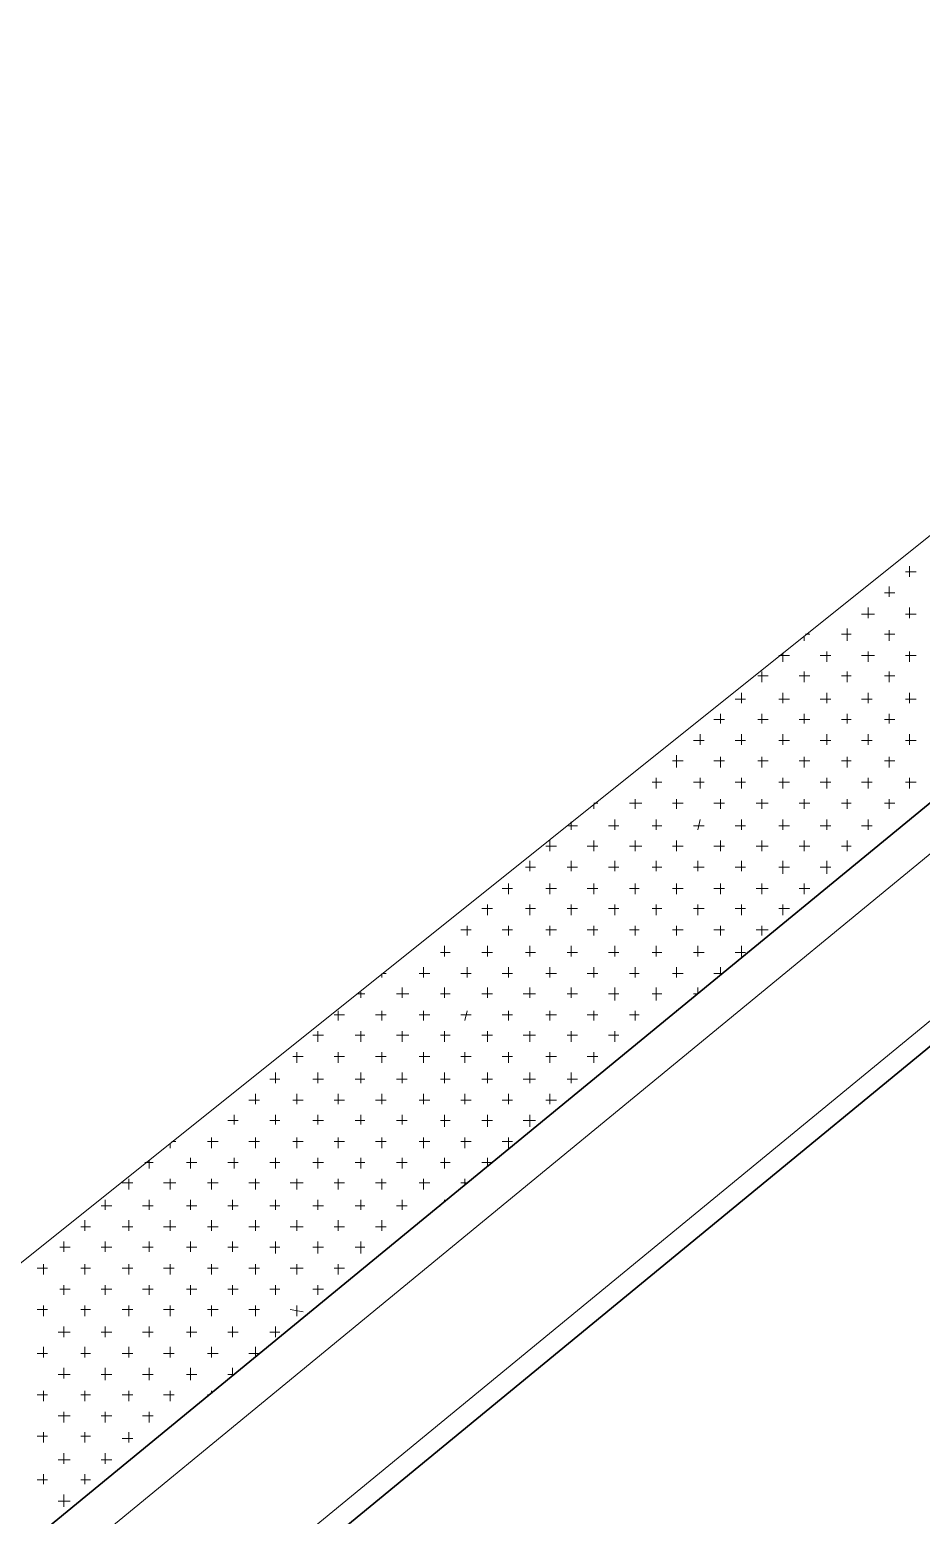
# Model space of a CAD drawing. Header units: millimetres. Extents: x -1787 to 4633, y 81 to 2259.
# Drawn here: x 3416.1 to 3549.7, y 1622.9 to 1845.5 of the extents above; entities that cross this region are included whole.
import ezdxf

# ---------------------------------------------------------------- set-up
doc = ezdxf.new("R2010")
doc.units = ezdxf.units.MM
doc.header["$MEASUREMENT"] = 0
doc.layers.get('0').update_dxf_attribs({"linetype": 'CONTINUOUS'})

msp = doc.modelspace()

# ---------------------------------------------------------------- linework, layer by layer
at = {"color": 5, "linetype": 'Continuous', "lineweight": 20, "true_color": 0x000005}
for points in [[(3645.69714, 1845.46948), (3342.1445, 1602.60304), (3105.48046, 1471.50138), (3032.38946, 1456.9075), (2783.32062, 1459.94789), (2651.24604, 1466.51514)], [(3293.61986, 1510.41839), (3644.72421, 1799.0123), (3644.72421, 1799.0123)], [(3418.39751, 1588.00917), (3656.2777, 1783.4455), (3656.2777, 1783.4455)]]:
    msp.add_lwpolyline(points, dxfattribs=at)
at = {"color": 1, "linetype": 'Continuous', "lineweight": 35, "true_color": 0x000001}
msp.add_lwpolyline([(3639.12989, 1840.11839), (3634.75173, 1798.40423), (3289.84977, 1515.1614)], dxfattribs=at)
msp.add_lwpolyline([(3416.57327, 1551.52447), (3419.97851, 1585.45524), (3654.08862, 1777.85118), (3699.20802, 1772.86494), (3904.13038, 1517.22886), (3899.14414, 1472.47431), (3665.27726, 1280.07836), (3630.73842, 1283.72683)], close=True, dxfattribs=at)
at = {"color": 3, "linetype": 'Continuous', "lineweight": 15, "true_color": 0x000003}
for points in [[(3547.31009, 1764.23023), (3548.89109, 1764.23023), (3548.89109, 1764.23023)], [(3547.91816, 1763.50054), (3547.91816, 1765.08154), (3547.91816, 1765.08154)], [(3544.14808, 1761.06822), (3545.72908, 1761.06822), (3545.72908, 1761.06822)], [(3544.87777, 1760.46015), (3544.87777, 1762.04115), (3544.87777, 1762.04115)], [(3541.71577, 1757.29814), (3541.71577, 1758.87914), (3541.71577, 1758.87914)], [(3547.91816, 1757.29814), (3547.91816, 1758.87914), (3547.91816, 1758.87914)], [(3540.74284, 1757.90622), (3542.68869, 1757.90622), (3542.68869, 1757.90622)], [(3547.31009, 1757.90622), (3548.89109, 1757.90622), (3548.89109, 1757.90622)], [(3532.10813, 1753.8929), (3532.10813, 1754.50098), (3532.10813, 1754.50098)], [(3532.35136, 1754.86583), (3532.95944, 1754.86583), (3532.95944, 1754.86583)], [(3537.70245, 1754.86583), (3539.16184, 1754.86583), (3539.16184, 1754.86583)], [(3538.55376, 1753.8929), (3538.55376, 1755.71714), (3538.55376, 1755.71714)], [(3544.14808, 1754.86583), (3545.72908, 1754.86583), (3545.72908, 1754.86583)], [(3544.87777, 1753.8929), (3544.87777, 1755.4739), (3544.87777, 1755.4739)], [(3528.94612, 1750.73089), (3528.94612, 1752.06867), (3528.94612, 1752.06867)], [(3535.51337, 1750.73089), (3535.51337, 1752.3119), (3535.51337, 1752.3119)], [(3541.71577, 1750.73089), (3541.71577, 1752.3119), (3541.71577, 1752.3119)], [(3547.91816, 1750.73089), (3547.91816, 1752.3119), (3547.91816, 1752.3119)], [(3528.33805, 1751.70382), (3529.91905, 1751.70382), (3529.91905, 1751.70382)], [(3534.54044, 1751.70382), (3536.12145, 1751.70382), (3536.12145, 1751.70382)], [(3540.74284, 1751.70382), (3542.68869, 1751.70382), (3542.68869, 1751.70382)], [(3547.31009, 1751.70382), (3548.89109, 1751.70382), (3548.89109, 1751.70382)], [(3525.17604, 1748.66343), (3526.75704, 1748.66343), (3526.75704, 1748.66343)], [(3525.78412, 1747.6905), (3525.78412, 1749.27151), (3525.78412, 1749.27151)], [(3531.37844, 1748.66343), (3532.95944, 1748.66343), (3532.95944, 1748.66343)], [(3532.10813, 1747.6905), (3532.10813, 1749.27151), (3532.10813, 1749.27151)], [(3537.70245, 1748.66343), (3539.16184, 1748.66343), (3539.16184, 1748.66343)], [(3538.55376, 1747.6905), (3538.55376, 1749.27151), (3538.55376, 1749.27151)], [(3544.14808, 1748.66343), (3545.72908, 1748.66343), (3545.72908, 1748.66343)], [(3544.87777, 1747.6905), (3544.87777, 1749.27151), (3544.87777, 1749.27151)], [(3522.74373, 1744.5285), (3522.74373, 1746.1095), (3522.74373, 1746.1095)], [(3528.94612, 1744.5285), (3528.94612, 1746.1095), (3528.94612, 1746.1095)], [(3535.51337, 1744.5285), (3535.51337, 1746.1095), (3535.51337, 1746.1095)], [(3541.71577, 1744.5285), (3541.71577, 1746.1095), (3541.71577, 1746.1095)], [(3547.91816, 1744.5285), (3547.91816, 1746.1095), (3547.91816, 1746.1095)], [(3521.7708, 1745.13657), (3523.3518, 1745.13657), (3523.3518, 1745.13657)], [(3528.33805, 1745.13657), (3529.91905, 1745.13657), (3529.91905, 1745.13657)], [(3534.54044, 1745.13657), (3536.12145, 1745.13657), (3536.12145, 1745.13657)], [(3540.74284, 1745.13657), (3542.32384, 1745.13657), (3542.32384, 1745.13657)], [(3547.31009, 1745.13657), (3548.89109, 1745.13657), (3548.89109, 1745.13657)], [(3518.60879, 1742.09618), (3520.1898, 1742.09618), (3520.1898, 1742.09618)], [(3519.58172, 1741.48811), (3519.58172, 1742.94749), (3519.58172, 1742.94749)], [(3525.17604, 1742.09618), (3526.75704, 1742.09618), (3526.75704, 1742.09618)], [(3525.78412, 1741.48811), (3525.78412, 1742.94749), (3525.78412, 1742.94749)], [(3531.37844, 1742.09618), (3532.95944, 1742.09618), (3532.95944, 1742.09618)], [(3532.10813, 1741.48811), (3532.10813, 1742.94749), (3532.10813, 1742.94749)], [(3537.70245, 1742.09618), (3539.16184, 1742.09618), (3539.16184, 1742.09618)], [(3538.55376, 1741.48811), (3538.55376, 1742.94749), (3538.55376, 1742.94749)], [(3544.14808, 1742.09618), (3545.72908, 1742.09618), (3545.72908, 1742.09618)], [(3544.87777, 1741.48811), (3544.87777, 1742.94749), (3544.87777, 1742.94749)], [(3515.5684, 1738.93418), (3517.14941, 1738.93418), (3517.14941, 1738.93418)], [(3516.54133, 1738.3261), (3516.54133, 1739.9071), (3516.54133, 1739.9071)], [(3521.7708, 1738.93418), (3523.3518, 1738.93418), (3523.3518, 1738.93418)], [(3522.74373, 1738.3261), (3522.74373, 1739.9071), (3522.74373, 1739.9071)], [(3528.33805, 1738.93418), (3529.91905, 1738.93418), (3529.91905, 1738.93418)], [(3528.94612, 1738.3261), (3528.94612, 1739.9071), (3528.94612, 1739.9071)], [(3534.54044, 1738.93418), (3536.12145, 1738.93418), (3536.12145, 1738.93418)], [(3535.51337, 1738.3261), (3535.51337, 1739.9071), (3535.51337, 1739.9071)], [(3540.74284, 1738.93418), (3542.32384, 1738.93418), (3542.32384, 1738.93418)], [(3541.71577, 1738.3261), (3541.71577, 1739.9071), (3541.71577, 1739.9071)], [(3547.31009, 1738.93418), (3548.89109, 1738.93418), (3548.89109, 1738.93418)], [(3547.91816, 1738.3261), (3547.91816, 1739.9071), (3547.91816, 1739.9071)], [(3513.01447, 1734.92086), (3513.01447, 1736.7451), (3513.01447, 1736.7451)], [(3519.58172, 1734.92086), (3519.58172, 1736.50186), (3519.58172, 1736.50186)], [(3525.78412, 1734.92086), (3525.78412, 1736.50186), (3525.78412, 1736.50186)], [(3532.10813, 1734.92086), (3532.10813, 1736.50186), (3532.10813, 1736.50186)], [(3538.55376, 1734.92086), (3538.55376, 1736.50186), (3538.55376, 1736.50186)], [(3544.87777, 1734.92086), (3544.87777, 1736.50186), (3544.87777, 1736.50186)], [(3512.4064, 1735.89379), (3513.9874, 1735.89379), (3513.9874, 1735.89379)], [(3518.60879, 1735.89379), (3520.1898, 1735.89379), (3520.1898, 1735.89379)], [(3525.17604, 1735.89379), (3526.75704, 1735.89379), (3526.75704, 1735.89379)], [(3531.37844, 1735.89379), (3532.95944, 1735.89379), (3532.95944, 1735.89379)], [(3537.70245, 1735.89379), (3539.16184, 1735.89379), (3539.16184, 1735.89379)], [(3544.14808, 1735.89379), (3545.72908, 1735.89379), (3545.72908, 1735.89379)], [(3509.36601, 1732.73178), (3510.82539, 1732.73178), (3510.82539, 1732.73178)], [(3509.97408, 1731.75885), (3509.97408, 1733.33986), (3509.97408, 1733.33986)], [(3515.5684, 1732.73178), (3517.14941, 1732.73178), (3517.14941, 1732.73178)], [(3516.54133, 1731.75885), (3516.54133, 1733.33986), (3516.54133, 1733.33986)], [(3521.7708, 1732.73178), (3523.3518, 1732.73178), (3523.3518, 1732.73178)], [(3522.74373, 1731.75885), (3522.74373, 1733.33986), (3522.74373, 1733.33986)], [(3528.33805, 1732.73178), (3529.91905, 1732.73178), (3529.91905, 1732.73178)], [(3528.94612, 1731.75885), (3528.94612, 1733.33986), (3528.94612, 1733.33986)], [(3534.54044, 1732.73178), (3536.12145, 1732.73178), (3536.12145, 1732.73178)], [(3535.51337, 1731.75885), (3535.51337, 1733.33986), (3535.51337, 1733.33986)], [(3540.74284, 1732.73178), (3542.32384, 1732.73178), (3542.32384, 1732.73178)], [(3541.71577, 1731.75885), (3541.71577, 1733.33986), (3541.71577, 1733.33986)], [(3547.31009, 1732.73178), (3548.89109, 1732.73178), (3548.89109, 1732.73178)], [(3547.91816, 1731.75885), (3547.91816, 1733.33986), (3547.91816, 1733.33986)], [(3506.81208, 1728.71846), (3506.81208, 1730.17785), (3506.81208, 1730.17785)], [(3513.01447, 1728.71846), (3513.01447, 1730.17785), (3513.01447, 1730.17785)], [(3519.58172, 1728.71846), (3519.58172, 1730.17785), (3519.58172, 1730.17785)], [(3525.78412, 1728.71846), (3525.78412, 1730.17785), (3525.78412, 1730.17785)], [(3532.10813, 1728.71846), (3532.10813, 1730.17785), (3532.10813, 1730.17785)], [(3538.55376, 1728.71846), (3538.55376, 1730.17785), (3538.55376, 1730.17785)], [(3544.87777, 1728.71846), (3544.87777, 1730.17785), (3544.87777, 1730.17785)], [(3500.60968, 1729.56977), (3501.21776, 1729.56977), (3501.21776, 1729.56977)], [(3500.60968, 1728.71846), (3500.60968, 1729.32654), (3500.60968, 1729.32654)], [(3505.96077, 1729.56977), (3507.785, 1729.56977), (3507.785, 1729.56977)], [(3512.4064, 1729.56977), (3513.9874, 1729.56977), (3513.9874, 1729.56977)], [(3518.60879, 1729.56977), (3520.1898, 1729.56977), (3520.1898, 1729.56977)], [(3524.93281, 1729.56977), (3526.75704, 1729.56977), (3526.75704, 1729.56977)], [(3531.37844, 1729.56977), (3532.95944, 1729.56977), (3532.95944, 1729.56977)], [(3537.70245, 1729.56977), (3539.16184, 1729.56977), (3539.16184, 1729.56977)], [(3544.14808, 1729.56977), (3545.72908, 1729.56977), (3545.72908, 1729.56977)], [(3496.83959, 1726.16453), (3498.17737, 1726.16453), (3498.17737, 1726.16453)], [(3497.20444, 1725.55646), (3497.20444, 1726.77261), (3497.20444, 1726.77261)], [(3502.79876, 1726.16453), (3504.37976, 1726.16453), (3504.37976, 1726.16453)], [(3503.77169, 1725.55646), (3503.77169, 1727.13746), (3503.77169, 1727.13746)], [(3509.36601, 1726.16453), (3510.82539, 1726.16453), (3510.82539, 1726.16453)], [(3509.97408, 1725.55646), (3509.97408, 1727.13746), (3509.97408, 1727.13746)], [(3515.5684, 1726.16453), (3517.14941, 1726.16453), (3517.14941, 1726.16453)], [(3516.17648, 1725.55646), (3516.54133, 1727.13746), (3516.54133, 1727.13746)], [(3521.7708, 1726.16453), (3523.3518, 1726.16453), (3523.3518, 1726.16453)], [(3522.74373, 1725.55646), (3522.74373, 1727.13746), (3522.74373, 1727.13746)], [(3528.33805, 1726.16453), (3529.91905, 1726.16453), (3529.91905, 1726.16453)], [(3528.94612, 1725.55646), (3528.94612, 1727.13746), (3528.94612, 1727.13746)], [(3534.54044, 1726.16453), (3536.12145, 1726.16453), (3536.12145, 1726.16453)], [(3535.51337, 1725.55646), (3535.51337, 1727.13746), (3535.51337, 1727.13746)], [(3540.74284, 1726.16453), (3542.32384, 1726.16453), (3542.32384, 1726.16453)], [(3541.71577, 1725.55646), (3541.71577, 1727.13746), (3541.71577, 1727.13746)], [(3493.43436, 1723.12414), (3495.01536, 1723.12414), (3495.01536, 1723.12414)], [(3494.04243, 1722.39445), (3494.04243, 1723.97545), (3494.04243, 1723.97545)], [(3499.63675, 1723.12414), (3501.21776, 1723.12414), (3501.21776, 1723.12414)], [(3500.60968, 1722.39445), (3500.60968, 1723.97545), (3500.60968, 1723.97545)], [(3505.96077, 1723.12414), (3507.785, 1723.12414), (3507.785, 1723.12414)], [(3506.81208, 1722.39445), (3506.81208, 1723.97545), (3506.81208, 1723.97545)], [(3512.4064, 1723.12414), (3513.9874, 1723.12414), (3513.9874, 1723.12414)], [(3513.01447, 1722.39445), (3513.01447, 1723.97545), (3513.01447, 1723.97545)], [(3518.60879, 1723.12414), (3520.1898, 1723.12414), (3520.1898, 1723.12414)], [(3519.58172, 1722.39445), (3519.58172, 1723.97545), (3519.58172, 1723.97545)], [(3524.93281, 1723.12414), (3526.75704, 1723.12414), (3526.75704, 1723.12414)], [(3525.78412, 1722.39445), (3525.78412, 1723.97545), (3525.78412, 1723.97545)], [(3531.37844, 1723.12414), (3532.95944, 1723.12414), (3532.95944, 1723.12414)], [(3532.10813, 1722.39445), (3532.10813, 1723.97545), (3532.10813, 1723.97545)], [(3537.70245, 1723.12414), (3539.16184, 1723.12414), (3539.16184, 1723.12414)], [(3538.55376, 1722.39445), (3538.55376, 1723.97545), (3538.55376, 1723.97545)], [(3491.00204, 1719.35406), (3491.00204, 1720.93506), (3491.00204, 1720.93506)], [(3497.20444, 1719.35406), (3497.20444, 1720.93506), (3497.20444, 1720.93506)], [(3503.77169, 1719.35406), (3503.77169, 1720.93506), (3503.77169, 1720.93506)], [(3509.97408, 1719.35406), (3509.97408, 1720.93506), (3509.97408, 1720.93506)], [(3516.17648, 1719.35406), (3516.17648, 1720.93506), (3516.17648, 1720.93506)], [(3522.74373, 1719.35406), (3522.74373, 1720.93506), (3522.74373, 1720.93506)], [(3528.94612, 1718.98921), (3528.94612, 1720.93506), (3528.94612, 1720.93506)], [(3535.51337, 1718.98921), (3535.51337, 1720.93506), (3535.51337, 1720.93506)], [(3490.39397, 1719.96214), (3491.85335, 1719.96214), (3491.85335, 1719.96214)], [(3496.59636, 1719.96214), (3498.17737, 1719.96214), (3498.17737, 1719.96214)], [(3502.79876, 1719.96214), (3504.37976, 1719.96214), (3504.37976, 1719.96214)], [(3509.36601, 1719.96214), (3510.82539, 1719.96214), (3510.82539, 1719.96214)], [(3515.5684, 1719.96214), (3517.14941, 1719.96214), (3517.14941, 1719.96214)], [(3521.7708, 1719.96214), (3523.3518, 1719.96214), (3523.3518, 1719.96214)], [(3528.33805, 1719.96214), (3529.91905, 1719.96214), (3529.91905, 1719.96214)], [(3534.54044, 1719.96214), (3536.12145, 1719.96214), (3536.12145, 1719.96214)], [(3486.86711, 1716.80013), (3488.44811, 1716.80013), (3488.44811, 1716.80013)], [(3487.84004, 1715.94882), (3487.84004, 1717.52982), (3487.84004, 1717.52982)], [(3493.43436, 1716.80013), (3495.01536, 1716.80013), (3495.01536, 1716.80013)], [(3494.04243, 1715.94882), (3494.04243, 1717.52982), (3494.04243, 1717.52982)], [(3499.63675, 1716.80013), (3501.21776, 1716.80013), (3501.21776, 1716.80013)], [(3500.60968, 1715.94882), (3500.60968, 1717.52982), (3500.60968, 1717.52982)], [(3505.96077, 1716.80013), (3507.42015, 1716.80013), (3507.42015, 1716.80013)], [(3506.81208, 1715.94882), (3506.81208, 1717.52982), (3506.81208, 1717.52982)], [(3512.4064, 1716.80013), (3513.9874, 1716.80013), (3513.9874, 1716.80013)], [(3513.01447, 1715.94882), (3513.01447, 1717.52982), (3513.01447, 1717.52982)], [(3518.60879, 1716.80013), (3520.1898, 1716.80013), (3520.1898, 1716.80013)], [(3519.58172, 1715.94882), (3519.58172, 1717.52982), (3519.58172, 1717.52982)], [(3524.93281, 1716.80013), (3526.75704, 1716.80013), (3526.75704, 1716.80013)], [(3525.78412, 1715.94882), (3525.78412, 1717.52982), (3525.78412, 1717.52982)], [(3531.37844, 1716.80013), (3532.95944, 1716.80013), (3532.95944, 1716.80013)], [(3532.10813, 1715.94882), (3532.10813, 1717.52982), (3532.10813, 1717.52982)], [(3484.67803, 1712.78681), (3484.67803, 1714.36782), (3484.67803, 1714.36782)], [(3491.00204, 1712.78681), (3491.00204, 1714.36782), (3491.00204, 1714.36782)], [(3497.20444, 1712.78681), (3497.20444, 1714.36782), (3497.20444, 1714.36782)], [(3503.77169, 1712.78681), (3503.77169, 1714.36782), (3503.77169, 1714.36782)], [(3509.97408, 1712.78681), (3509.97408, 1714.36782), (3509.97408, 1714.36782)], [(3516.17648, 1712.78681), (3516.17648, 1714.36782), (3516.17648, 1714.36782)], [(3522.74373, 1712.78681), (3522.74373, 1714.36782), (3522.74373, 1714.36782)], [(3528.94612, 1712.78681), (3528.94612, 1714.36782), (3528.94612, 1714.36782)], [(3483.82672, 1713.75974), (3485.40772, 1713.75974), (3485.40772, 1713.75974)], [(3490.39397, 1713.75974), (3491.85335, 1713.75974), (3491.85335, 1713.75974)], [(3496.59636, 1713.75974), (3498.17737, 1713.75974), (3498.17737, 1713.75974)], [(3502.79876, 1713.75974), (3504.37976, 1713.75974), (3504.37976, 1713.75974)], [(3509.36601, 1713.75974), (3510.82539, 1713.75974), (3510.82539, 1713.75974)], [(3515.5684, 1713.75974), (3517.14941, 1713.75974), (3517.14941, 1713.75974)], [(3521.7708, 1713.75974), (3523.3518, 1713.75974), (3523.3518, 1713.75974)], [(3528.33805, 1713.75974), (3529.91905, 1713.75974), (3529.91905, 1713.75974)], [(3480.66471, 1710.59773), (3482.24572, 1710.59773), (3482.24572, 1710.59773)], [(3481.63764, 1709.74642), (3481.63764, 1711.20581), (3481.63764, 1711.20581)], [(3486.86711, 1710.59773), (3488.44811, 1710.59773), (3488.44811, 1710.59773)], [(3487.84004, 1709.74642), (3487.84004, 1711.20581), (3487.84004, 1711.20581)], [(3493.43436, 1710.59773), (3495.01536, 1710.59773), (3495.01536, 1710.59773)], [(3494.04243, 1709.74642), (3494.04243, 1711.20581), (3494.04243, 1711.20581)], [(3499.63675, 1710.59773), (3501.21776, 1710.59773), (3501.21776, 1710.59773)], [(3500.60968, 1709.74642), (3500.60968, 1711.20581), (3500.60968, 1711.20581)], [(3505.96077, 1710.59773), (3507.42015, 1710.59773), (3507.42015, 1710.59773)], [(3506.81208, 1709.74642), (3506.81208, 1711.20581), (3506.81208, 1711.20581)], [(3512.4064, 1710.59773), (3513.9874, 1710.59773), (3513.9874, 1710.59773)], [(3513.01447, 1709.74642), (3513.01447, 1711.20581), (3513.01447, 1711.20581)], [(3518.60879, 1710.59773), (3520.1898, 1710.59773), (3520.1898, 1710.59773)], [(3519.58172, 1709.74642), (3519.58172, 1711.20581), (3519.58172, 1711.20581)], [(3524.93281, 1710.59773), (3526.75704, 1710.59773), (3526.75704, 1710.59773)], [(3525.78412, 1709.74642), (3525.78412, 1711.20581), (3525.78412, 1711.20581)], [(3478.2324, 1706.58442), (3478.2324, 1708.16542), (3478.2324, 1708.16542)], [(3484.67803, 1706.58442), (3484.67803, 1708.16542), (3484.67803, 1708.16542)], [(3491.00204, 1706.58442), (3491.00204, 1708.16542), (3491.00204, 1708.16542)], [(3497.20444, 1706.58442), (3497.20444, 1708.16542), (3497.20444, 1708.16542)], [(3503.77169, 1706.58442), (3503.77169, 1708.16542), (3503.77169, 1708.16542)], [(3509.97408, 1706.58442), (3509.97408, 1708.16542), (3509.97408, 1708.16542)], [(3516.17648, 1706.58442), (3516.17648, 1708.16542), (3516.17648, 1708.16542)], [(3522.74373, 1706.58442), (3522.74373, 1708.16542), (3522.74373, 1708.16542)], [(3477.62432, 1707.19249), (3479.08371, 1707.19249), (3479.08371, 1707.19249)], [(3483.82672, 1707.19249), (3485.40772, 1707.19249), (3485.40772, 1707.19249)], [(3490.39397, 1707.19249), (3491.85335, 1707.19249), (3491.85335, 1707.19249)], [(3496.59636, 1707.19249), (3498.17737, 1707.19249), (3498.17737, 1707.19249)], [(3502.79876, 1707.19249), (3504.37976, 1707.19249), (3504.37976, 1707.19249)], [(3509.36601, 1707.19249), (3510.82539, 1707.19249), (3510.82539, 1707.19249)], [(3515.5684, 1707.19249), (3517.14941, 1707.19249), (3517.14941, 1707.19249)], [(3521.7708, 1707.19249), (3523.3518, 1707.19249), (3523.3518, 1707.19249)], [(3468.868, 1703.42241), (3468.868, 1704.03049), (3468.868, 1704.03049)], [(3469.11123, 1704.03049), (3469.47607, 1704.03049), (3469.47607, 1704.03049)], [(3474.46232, 1704.03049), (3476.04332, 1704.03049), (3476.04332, 1704.03049)], [(3475.07039, 1703.42241), (3475.07039, 1705.00341), (3475.07039, 1705.00341)], [(3480.66471, 1704.03049), (3482.24572, 1704.03049), (3482.24572, 1704.03049)], [(3481.63764, 1703.42241), (3481.63764, 1705.00341), (3481.63764, 1705.00341)], [(3486.86711, 1704.03049), (3488.44811, 1704.03049), (3488.44811, 1704.03049)], [(3487.84004, 1703.42241), (3487.84004, 1705.00341), (3487.84004, 1705.00341)], [(3493.43436, 1704.03049), (3495.01536, 1704.03049), (3495.01536, 1704.03049)], [(3494.04243, 1703.42241), (3494.04243, 1705.00341), (3494.04243, 1705.00341)], [(3499.63675, 1704.03049), (3501.21776, 1704.03049), (3501.21776, 1704.03049)], [(3500.60968, 1703.42241), (3500.60968, 1705.00341), (3500.60968, 1705.00341)], [(3505.96077, 1704.03049), (3507.42015, 1704.03049), (3507.42015, 1704.03049)], [(3506.81208, 1703.42241), (3506.81208, 1705.00341), (3506.81208, 1705.00341)], [(3512.4064, 1704.03049), (3513.9874, 1704.03049), (3513.9874, 1704.03049)], [(3513.01447, 1703.42241), (3513.01447, 1705.00341), (3513.01447, 1705.00341)], [(3518.60879, 1704.03049), (3519.94657, 1704.03049), (3519.94657, 1704.03049)], [(3519.58172, 1703.78726), (3519.58172, 1705.00341), (3519.58172, 1705.00341)], [(3465.09791, 1700.9901), (3466.31407, 1700.9901), (3466.31407, 1700.9901)], [(3465.70599, 1700.38202), (3465.70599, 1701.23333), (3465.70599, 1701.23333)], [(3471.05708, 1700.9901), (3472.88131, 1700.9901), (3472.88131, 1700.9901)], [(3471.90839, 1700.38202), (3471.90839, 1701.96302), (3471.90839, 1701.96302)], [(3477.62432, 1700.9901), (3479.08371, 1700.9901), (3479.08371, 1700.9901)], [(3478.2324, 1700.38202), (3478.2324, 1701.96302), (3478.2324, 1701.96302)], [(3483.82672, 1700.9901), (3485.40772, 1700.9901), (3485.40772, 1700.9901)], [(3484.67803, 1700.38202), (3484.67803, 1701.96302), (3484.67803, 1701.96302)], [(3490.02912, 1700.9901), (3491.85335, 1700.9901), (3491.85335, 1700.9901)], [(3491.00204, 1700.38202), (3491.00204, 1701.96302), (3491.00204, 1701.96302)], [(3496.59636, 1700.9901), (3498.17737, 1700.9901), (3498.17737, 1700.9901)], [(3497.20444, 1700.38202), (3497.20444, 1701.96302), (3497.20444, 1701.96302)], [(3502.79876, 1700.9901), (3504.37976, 1700.9901), (3504.37976, 1700.9901)], [(3503.77169, 1700.01717), (3503.77169, 1701.96302), (3503.77169, 1701.96302)], [(3509.36601, 1700.9901), (3510.82539, 1700.9901), (3510.82539, 1700.9901)], [(3509.97408, 1700.01717), (3509.97408, 1701.96302), (3509.97408, 1701.96302)], [(3515.5684, 1700.9901), (3516.17648, 1700.9901), (3516.17648, 1700.9901)], [(3516.17648, 1700.9901), (3516.17648, 1701.96302), (3516.17648, 1701.96302)], [(3461.69267, 1697.82809), (3463.27368, 1697.82809), (3463.27368, 1697.82809)], [(3462.30075, 1696.97678), (3462.30075, 1698.43617), (3462.30075, 1698.43617)], [(3467.89507, 1697.82809), (3469.47607, 1697.82809), (3469.47607, 1697.82809)], [(3468.868, 1696.97678), (3468.868, 1698.43617), (3468.868, 1698.43617)], [(3474.46232, 1697.82809), (3476.04332, 1697.82809), (3476.04332, 1697.82809)], [(3475.07039, 1696.97678), (3475.07039, 1698.43617), (3475.07039, 1698.43617)], [(3480.66471, 1697.82809), (3482.24572, 1697.82809), (3482.24572, 1697.82809)], [(3481.27279, 1696.97678), (3481.63764, 1698.43617), (3481.63764, 1698.43617)], [(3486.86711, 1697.82809), (3488.44811, 1697.82809), (3488.44811, 1697.82809)], [(3487.84004, 1696.97678), (3487.84004, 1698.43617), (3487.84004, 1698.43617)], [(3493.43436, 1697.82809), (3495.01536, 1697.82809), (3495.01536, 1697.82809)], [(3494.04243, 1696.97678), (3494.04243, 1698.43617), (3494.04243, 1698.43617)], [(3499.63675, 1697.82809), (3501.21776, 1697.82809), (3501.21776, 1697.82809)], [(3500.60968, 1696.97678), (3500.60968, 1698.43617), (3500.60968, 1698.43617)], [(3505.96077, 1697.82809), (3507.42015, 1697.82809), (3507.42015, 1697.82809)], [(3506.81208, 1696.97678), (3506.81208, 1698.43617), (3506.81208, 1698.43617)], [(3513.01447, 1698.43617), (3513.01447, 1698.55778), (3513.01447, 1698.55778)], [(3458.53067, 1694.7877), (3460.11167, 1694.7877), (3460.11167, 1694.7877)], [(3459.26036, 1693.81477), (3459.26036, 1695.39578), (3459.26036, 1695.39578)], [(3464.85468, 1694.7877), (3466.31407, 1694.7877), (3466.31407, 1694.7877)], [(3465.70599, 1693.81477), (3465.70599, 1695.39578), (3465.70599, 1695.39578)], [(3471.05708, 1694.7877), (3472.88131, 1694.7877), (3472.88131, 1694.7877)], [(3471.90839, 1693.81477), (3471.90839, 1695.39578), (3471.90839, 1695.39578)], [(3477.62432, 1694.7877), (3479.08371, 1694.7877), (3479.08371, 1694.7877)], [(3478.2324, 1693.81477), (3478.2324, 1695.39578), (3478.2324, 1695.39578)], [(3483.82672, 1694.7877), (3485.40772, 1694.7877), (3485.40772, 1694.7877)], [(3484.67803, 1693.81477), (3484.67803, 1695.39578), (3484.67803, 1695.39578)], [(3490.02912, 1694.7877), (3491.85335, 1694.7877), (3491.85335, 1694.7877)], [(3491.00204, 1693.81477), (3491.00204, 1695.39578), (3491.00204, 1695.39578)], [(3496.59636, 1694.7877), (3498.17737, 1694.7877), (3498.17737, 1694.7877)], [(3497.20444, 1693.81477), (3497.20444, 1695.39578), (3497.20444, 1695.39578)], [(3502.79876, 1694.7877), (3504.37976, 1694.7877), (3504.37976, 1694.7877)], [(3503.77169, 1693.81477), (3503.77169, 1695.39578), (3503.77169, 1695.39578)], [(3456.09835, 1690.65277), (3456.09835, 1692.23377), (3456.09835, 1692.23377)], [(3462.30075, 1690.65277), (3462.30075, 1692.23377), (3462.30075, 1692.23377)], [(3468.868, 1690.65277), (3468.868, 1692.23377), (3468.868, 1692.23377)], [(3475.07039, 1690.65277), (3475.07039, 1692.23377), (3475.07039, 1692.23377)], [(3481.27279, 1690.65277), (3481.27279, 1692.23377), (3481.27279, 1692.23377)], [(3487.84004, 1690.65277), (3487.84004, 1692.23377), (3487.84004, 1692.23377)], [(3494.04243, 1690.65277), (3494.04243, 1692.23377), (3494.04243, 1692.23377)], [(3500.60968, 1690.65277), (3500.60968, 1692.23377), (3500.60968, 1692.23377)], [(3455.49028, 1691.62569), (3457.07128, 1691.62569), (3457.07128, 1691.62569)], [(3461.69267, 1691.62569), (3463.27368, 1691.62569), (3463.27368, 1691.62569)], [(3467.89507, 1691.62569), (3469.47607, 1691.62569), (3469.47607, 1691.62569)], [(3474.46232, 1691.62569), (3476.04332, 1691.62569), (3476.04332, 1691.62569)], [(3480.66471, 1691.62569), (3482.24572, 1691.62569), (3482.24572, 1691.62569)], [(3486.86711, 1691.62569), (3488.44811, 1691.62569), (3488.44811, 1691.62569)], [(3493.43436, 1691.62569), (3495.01536, 1691.62569), (3495.01536, 1691.62569)], [(3499.63675, 1691.62569), (3501.21776, 1691.62569), (3501.21776, 1691.62569)], [(3452.08504, 1688.22045), (3453.54443, 1688.22045), (3453.54443, 1688.22045)], [(3452.93635, 1687.61238), (3452.93635, 1689.19338), (3452.93635, 1689.19338)], [(3458.53067, 1688.22045), (3460.11167, 1688.22045), (3460.11167, 1688.22045)], [(3459.26036, 1687.61238), (3459.26036, 1689.19338), (3459.26036, 1689.19338)], [(3464.85468, 1688.22045), (3466.31407, 1688.22045), (3466.31407, 1688.22045)], [(3465.70599, 1687.61238), (3465.70599, 1689.19338), (3465.70599, 1689.19338)], [(3471.05708, 1688.22045), (3472.63808, 1688.22045), (3472.63808, 1688.22045)], [(3471.90839, 1687.61238), (3471.90839, 1689.19338), (3471.90839, 1689.19338)], [(3477.62432, 1688.22045), (3479.08371, 1688.22045), (3479.08371, 1688.22045)], [(3478.2324, 1687.61238), (3478.2324, 1689.19338), (3478.2324, 1689.19338)], [(3483.82672, 1688.22045), (3485.40772, 1688.22045), (3485.40772, 1688.22045)], [(3484.67803, 1687.61238), (3484.67803, 1689.19338), (3484.67803, 1689.19338)], [(3490.02912, 1688.22045), (3491.85335, 1688.22045), (3491.85335, 1688.22045)], [(3491.00204, 1687.61238), (3491.00204, 1689.19338), (3491.00204, 1689.19338)], [(3496.59636, 1688.22045), (3498.17737, 1688.22045), (3498.17737, 1688.22045)], [(3497.20444, 1687.61238), (3497.20444, 1689.19338), (3497.20444, 1689.19338)], [(3449.89596, 1684.45037), (3449.89596, 1686.03137), (3449.89596, 1686.03137)], [(3456.09835, 1684.45037), (3456.09835, 1686.03137), (3456.09835, 1686.03137)], [(3462.30075, 1684.45037), (3462.30075, 1686.03137), (3462.30075, 1686.03137)], [(3468.868, 1684.45037), (3468.868, 1686.03137), (3468.868, 1686.03137)], [(3475.07039, 1684.45037), (3475.07039, 1686.03137), (3475.07039, 1686.03137)], [(3481.27279, 1684.45037), (3481.27279, 1686.03137), (3481.27279, 1686.03137)], [(3487.84004, 1684.45037), (3487.84004, 1686.03137), (3487.84004, 1686.03137)], [(3494.04243, 1684.45037), (3494.04243, 1686.03137), (3494.04243, 1686.03137)], [(3448.92303, 1685.05845), (3450.50403, 1685.05845), (3450.50403, 1685.05845)], [(3455.49028, 1685.05845), (3457.07128, 1685.05845), (3457.07128, 1685.05845)], [(3461.69267, 1685.05845), (3463.27368, 1685.05845), (3463.27368, 1685.05845)], [(3467.89507, 1685.05845), (3469.47607, 1685.05845), (3469.47607, 1685.05845)], [(3474.46232, 1685.05845), (3476.04332, 1685.05845), (3476.04332, 1685.05845)], [(3480.66471, 1685.05845), (3482.24572, 1685.05845), (3482.24572, 1685.05845)], [(3486.86711, 1685.05845), (3488.44811, 1685.05845), (3488.44811, 1685.05845)], [(3493.43436, 1685.05845), (3495.01536, 1685.05845), (3495.01536, 1685.05845)], [(3445.76102, 1682.01806), (3447.34203, 1682.01806), (3447.34203, 1682.01806)], [(3446.73395, 1681.40998), (3446.73395, 1682.86937), (3446.73395, 1682.86937)], [(3452.08504, 1682.01806), (3453.54443, 1682.01806), (3453.54443, 1682.01806)], [(3452.93635, 1681.40998), (3452.93635, 1682.86937), (3452.93635, 1682.86937)], [(3458.53067, 1682.01806), (3460.11167, 1682.01806), (3460.11167, 1682.01806)], [(3459.26036, 1681.40998), (3459.26036, 1682.86937), (3459.26036, 1682.86937)], [(3464.85468, 1682.01806), (3466.31407, 1682.01806), (3466.31407, 1682.01806)], [(3465.70599, 1681.40998), (3465.70599, 1682.86937), (3465.70599, 1682.86937)], [(3471.05708, 1682.01806), (3472.63808, 1682.01806), (3472.63808, 1682.01806)], [(3471.90839, 1681.40998), (3471.90839, 1682.86937), (3471.90839, 1682.86937)], [(3477.62432, 1682.01806), (3479.08371, 1682.01806), (3479.08371, 1682.01806)], [(3478.2324, 1681.04513), (3478.2324, 1682.86937), (3478.2324, 1682.86937)], [(3483.82672, 1682.01806), (3485.40772, 1682.01806), (3485.40772, 1682.01806)], [(3484.67803, 1681.04513), (3484.67803, 1682.86937), (3484.67803, 1682.86937)], [(3490.02912, 1682.01806), (3491.85335, 1682.01806), (3491.85335, 1682.01806)], [(3491.00204, 1681.04513), (3491.00204, 1682.86937), (3491.00204, 1682.86937)], [(3437.12631, 1677.88312), (3437.12631, 1678.61282), (3437.12631, 1678.61282)], [(3437.36955, 1678.85605), (3437.97762, 1678.85605), (3437.97762, 1678.85605)], [(3442.72063, 1678.85605), (3444.30164, 1678.85605), (3444.30164, 1678.85605)], [(3443.32871, 1677.88312), (3443.32871, 1679.46413), (3443.32871, 1679.46413)], [(3448.92303, 1678.85605), (3450.50403, 1678.85605), (3450.50403, 1678.85605)], [(3449.89596, 1677.88312), (3449.89596, 1679.46413), (3449.89596, 1679.46413)], [(3455.49028, 1678.85605), (3457.07128, 1678.85605), (3457.07128, 1678.85605)], [(3456.09835, 1677.88312), (3456.09835, 1679.46413), (3456.09835, 1679.46413)], [(3461.69267, 1678.85605), (3463.27368, 1678.85605), (3463.27368, 1678.85605)], [(3462.30075, 1677.88312), (3462.30075, 1679.46413), (3462.30075, 1679.46413)], [(3467.89507, 1678.85605), (3469.47607, 1678.85605), (3469.47607, 1678.85605)], [(3468.868, 1677.88312), (3468.868, 1679.46413), (3468.868, 1679.46413)], [(3474.46232, 1678.85605), (3476.04332, 1678.85605), (3476.04332, 1678.85605)], [(3475.07039, 1677.88312), (3475.07039, 1679.46413), (3475.07039, 1679.46413)], [(3480.66471, 1678.85605), (3482.24572, 1678.85605), (3482.24572, 1678.85605)], [(3481.27279, 1677.88312), (3481.27279, 1679.46413), (3481.27279, 1679.46413)], [(3486.86711, 1678.85605), (3488.44811, 1678.85605), (3488.44811, 1678.85605)], [(3487.84004, 1677.88312), (3487.84004, 1679.46413), (3487.84004, 1679.46413)], [(3440.16671, 1674.84273), (3440.16671, 1676.42374), (3440.16671, 1676.42374)], [(3446.73395, 1674.84273), (3446.73395, 1676.42374), (3446.73395, 1676.42374)], [(3452.93635, 1674.84273), (3452.93635, 1676.42374), (3452.93635, 1676.42374)], [(3459.26036, 1674.84273), (3459.26036, 1676.42374), (3459.26036, 1676.42374)], [(3465.70599, 1674.84273), (3465.70599, 1676.42374), (3465.70599, 1676.42374)], [(3471.90839, 1674.84273), (3471.90839, 1676.42374), (3471.90839, 1676.42374)], [(3478.2324, 1674.84273), (3478.2324, 1676.42374), (3478.2324, 1676.42374)], [(3484.67803, 1675.08596), (3484.67803, 1676.42374), (3484.67803, 1676.42374)], [(3433.35623, 1675.69404), (3434.57239, 1675.69404), (3434.57239, 1675.69404)], [(3433.96431, 1674.84273), (3433.96431, 1676.05889), (3433.96431, 1676.05889)], [(3439.55863, 1675.69404), (3441.13963, 1675.69404), (3441.13963, 1675.69404)], [(3445.76102, 1675.69404), (3447.34203, 1675.69404), (3447.34203, 1675.69404)], [(3452.08504, 1675.69404), (3453.54443, 1675.69404), (3453.54443, 1675.69404)], [(3458.53067, 1675.69404), (3460.11167, 1675.69404), (3460.11167, 1675.69404)], [(3464.85468, 1675.69404), (3466.31407, 1675.69404), (3466.31407, 1675.69404)], [(3471.05708, 1675.69404), (3472.63808, 1675.69404), (3472.63808, 1675.69404)], [(3477.62432, 1675.69404), (3479.08371, 1675.69404), (3479.08371, 1675.69404)], [(3483.82672, 1675.69404), (3485.40772, 1675.69404), (3485.40772, 1675.69404)], [(3429.95099, 1672.65365), (3431.53199, 1672.65365), (3431.53199, 1672.65365)], [(3430.92392, 1671.68073), (3430.92392, 1673.26173), (3430.92392, 1673.26173)], [(3436.15339, 1672.65365), (3437.97762, 1672.65365), (3437.97762, 1672.65365)], [(3437.12631, 1671.68073), (3437.12631, 1673.26173), (3437.12631, 1673.26173)], [(3442.72063, 1672.65365), (3444.30164, 1672.65365), (3444.30164, 1672.65365)], [(3443.32871, 1671.68073), (3443.32871, 1673.26173), (3443.32871, 1673.26173)], [(3448.92303, 1672.65365), (3450.50403, 1672.65365), (3450.50403, 1672.65365)], [(3449.89596, 1671.68073), (3449.89596, 1673.26173), (3449.89596, 1673.26173)], [(3455.12543, 1672.65365), (3457.07128, 1672.65365), (3457.07128, 1672.65365)], [(3456.09835, 1671.68073), (3456.09835, 1673.26173), (3456.09835, 1673.26173)], [(3461.69267, 1672.65365), (3463.27368, 1672.65365), (3463.27368, 1672.65365)], [(3462.30075, 1671.68073), (3462.30075, 1673.26173), (3462.30075, 1673.26173)], [(3467.89507, 1672.65365), (3469.47607, 1672.65365), (3469.47607, 1672.65365)], [(3468.868, 1671.68073), (3468.868, 1673.26173), (3468.868, 1673.26173)], [(3474.46232, 1672.65365), (3476.04332, 1672.65365), (3476.04332, 1672.65365)], [(3475.07039, 1671.68073), (3475.07039, 1673.26173), (3475.07039, 1673.26173)], [(3480.66471, 1672.65365), (3481.63764, 1672.65365), (3481.63764, 1672.65365)], [(3481.27279, 1672.2888), (3481.27279, 1673.26173), (3481.27279, 1673.26173)], [(3427.39706, 1668.64034), (3427.39706, 1670.09972), (3427.39706, 1670.09972)], [(3433.96431, 1668.64034), (3433.96431, 1670.09972), (3433.96431, 1670.09972)], [(3440.16671, 1668.64034), (3440.16671, 1670.09972), (3440.16671, 1670.09972)], [(3446.49072, 1668.64034), (3446.49072, 1670.09972), (3446.49072, 1670.09972)], [(3452.93635, 1668.64034), (3452.93635, 1670.09972), (3452.93635, 1670.09972)], [(3459.26036, 1668.64034), (3459.26036, 1670.09972), (3459.26036, 1670.09972)], [(3465.70599, 1668.64034), (3465.70599, 1670.09972), (3465.70599, 1670.09972)], [(3471.90839, 1668.64034), (3471.90839, 1670.09972), (3471.90839, 1670.09972)], [(3478.2324, 1669.85649), (3478.2324, 1670.09972), (3478.2324, 1670.09972)], [(3426.78898, 1669.24841), (3428.36999, 1669.24841), (3428.36999, 1669.24841)], [(3432.99138, 1669.24841), (3434.57239, 1669.24841), (3434.57239, 1669.24841)], [(3439.55863, 1669.24841), (3441.13963, 1669.24841), (3441.13963, 1669.24841)], [(3445.76102, 1669.24841), (3447.34203, 1669.24841), (3447.34203, 1669.24841)], [(3452.08504, 1669.24841), (3453.54443, 1669.24841), (3453.54443, 1669.24841)], [(3458.53067, 1669.24841), (3460.11167, 1669.24841), (3460.11167, 1669.24841)], [(3464.85468, 1669.24841), (3466.31407, 1669.24841), (3466.31407, 1669.24841)], [(3471.05708, 1669.24841), (3472.63808, 1669.24841), (3472.63808, 1669.24841)], [(3477.62432, 1669.24841), (3477.50271, 1669.24841), (3477.50271, 1669.24841)], [(3423.74859, 1666.08641), (3425.20798, 1666.08641), (3425.20798, 1666.08641)], [(3424.35667, 1665.47833), (3424.35667, 1667.05933), (3424.35667, 1667.05933)], [(3429.95099, 1666.08641), (3431.53199, 1666.08641), (3431.53199, 1666.08641)], [(3430.92392, 1665.47833), (3430.92392, 1667.05933), (3430.92392, 1667.05933)], [(3436.15339, 1666.08641), (3437.97762, 1666.08641), (3437.97762, 1666.08641)], [(3437.12631, 1665.47833), (3437.12631, 1667.05933), (3437.12631, 1667.05933)], [(3442.72063, 1666.08641), (3444.30164, 1666.08641), (3444.30164, 1666.08641)], [(3443.32871, 1665.47833), (3443.32871, 1667.05933), (3443.32871, 1667.05933)], [(3448.92303, 1666.08641), (3450.50403, 1666.08641), (3450.50403, 1666.08641)], [(3449.89596, 1665.47833), (3449.89596, 1667.05933), (3449.89596, 1667.05933)], [(3455.12543, 1666.08641), (3457.07128, 1666.08641), (3457.07128, 1666.08641)], [(3456.09835, 1665.47833), (3456.09835, 1667.05933), (3456.09835, 1667.05933)], [(3461.69267, 1666.08641), (3463.27368, 1666.08641), (3463.27368, 1666.08641)], [(3462.30075, 1665.47833), (3462.30075, 1667.05933), (3462.30075, 1667.05933)], [(3467.89507, 1666.08641), (3469.47607, 1666.08641), (3469.47607, 1666.08641)], [(3468.868, 1665.47833), (3468.868, 1667.05933), (3468.868, 1667.05933)], [(3420.58659, 1663.04602), (3422.16759, 1663.04602), (3422.16759, 1663.04602)], [(3421.19466, 1662.31632), (3421.19466, 1663.89733), (3421.19466, 1663.89733)], [(3426.78898, 1663.04602), (3428.36999, 1663.04602), (3428.36999, 1663.04602)], [(3427.39706, 1662.31632), (3427.39706, 1663.89733), (3427.39706, 1663.89733)], [(3432.99138, 1663.04602), (3434.57239, 1663.04602), (3434.57239, 1663.04602)], [(3433.96431, 1662.31632), (3433.96431, 1663.89733), (3433.96431, 1663.89733)], [(3439.55863, 1663.04602), (3441.13963, 1663.04602), (3441.13963, 1663.04602)], [(3440.16671, 1662.31632), (3440.16671, 1663.89733), (3440.16671, 1663.89733)], [(3445.76102, 1663.04602), (3447.34203, 1663.04602), (3447.34203, 1663.04602)], [(3446.49072, 1662.31632), (3446.49072, 1663.89733), (3446.49072, 1663.89733)], [(3452.08504, 1663.04602), (3453.54443, 1663.04602), (3453.54443, 1663.04602)], [(3452.93635, 1662.07309), (3452.93635, 1663.89733), (3452.93635, 1663.89733)], [(3458.53067, 1663.04602), (3460.11167, 1663.04602), (3460.11167, 1663.04602)], [(3459.26036, 1662.07309), (3459.26036, 1663.89733), (3459.26036, 1663.89733)], [(3464.85468, 1663.04602), (3466.31407, 1663.04602), (3466.31407, 1663.04602)], [(3465.70599, 1662.07309), (3465.70599, 1663.89733), (3465.70599, 1663.89733)], [(3417.18135, 1659.88401), (3418.76235, 1659.88401), (3418.76235, 1659.88401)], [(3418.15427, 1658.91108), (3418.15427, 1660.49209), (3418.15427, 1660.49209)], [(3423.74859, 1659.88401), (3425.20798, 1659.88401), (3425.20798, 1659.88401)], [(3424.35667, 1658.91108), (3424.35667, 1660.49209), (3424.35667, 1660.49209)], [(3429.95099, 1659.88401), (3431.53199, 1659.88401), (3431.53199, 1659.88401)], [(3430.92392, 1658.91108), (3430.92392, 1660.49209), (3430.92392, 1660.49209)], [(3436.15339, 1659.88401), (3437.73439, 1659.88401), (3437.73439, 1659.88401)], [(3437.12631, 1658.91108), (3437.12631, 1660.49209), (3437.12631, 1660.49209)], [(3442.72063, 1659.88401), (3444.30164, 1659.88401), (3444.30164, 1659.88401)], [(3443.32871, 1658.91108), (3443.32871, 1660.49209), (3443.32871, 1660.49209)], [(3448.92303, 1659.88401), (3450.50403, 1659.88401), (3450.50403, 1659.88401)], [(3449.89596, 1658.91108), (3449.89596, 1660.49209), (3449.89596, 1660.49209)], [(3455.12543, 1659.88401), (3457.07128, 1659.88401), (3457.07128, 1659.88401)], [(3456.09835, 1658.91108), (3456.09835, 1660.49209), (3456.09835, 1660.49209)], [(3461.69267, 1659.88401), (3463.27368, 1659.88401), (3463.27368, 1659.88401)], [(3462.30075, 1658.91108), (3462.30075, 1660.49209), (3462.30075, 1660.49209)], [(3420.58659, 1656.722), (3422.16759, 1656.722), (3422.16759, 1656.722)], [(3421.19466, 1655.87069), (3421.19466, 1657.33008), (3421.19466, 1657.33008)], [(3426.78898, 1656.722), (3428.36999, 1656.722), (3428.36999, 1656.722)], [(3427.39706, 1655.87069), (3427.39706, 1657.33008), (3427.39706, 1657.33008)], [(3432.99138, 1656.722), (3434.57239, 1656.722), (3434.57239, 1656.722)], [(3433.96431, 1655.87069), (3433.96431, 1657.33008), (3433.96431, 1657.33008)], [(3439.55863, 1656.722), (3441.13963, 1656.722), (3441.13963, 1656.722)], [(3440.16671, 1655.87069), (3440.16671, 1657.33008), (3440.16671, 1657.33008)], [(3445.76102, 1656.722), (3447.34203, 1656.722), (3447.34203, 1656.722)], [(3446.49072, 1655.87069), (3446.49072, 1657.33008), (3446.49072, 1657.33008)], [(3452.08504, 1656.722), (3453.54443, 1656.722), (3453.54443, 1656.722)], [(3452.93635, 1655.87069), (3452.93635, 1657.33008), (3452.93635, 1657.33008)], [(3458.53067, 1656.722), (3460.11167, 1656.722), (3460.11167, 1656.722)], [(3459.26036, 1655.87069), (3459.26036, 1657.33008), (3459.26036, 1657.33008)], [(3418.15427, 1652.70869), (3418.15427, 1654.28969), (3418.15427, 1654.28969)], [(3424.35667, 1652.70869), (3424.35667, 1654.28969), (3424.35667, 1654.28969)], [(3430.92392, 1652.70869), (3430.92392, 1654.28969), (3430.92392, 1654.28969)], [(3437.12631, 1652.70869), (3437.12631, 1654.28969), (3437.12631, 1654.28969)], [(3443.32871, 1652.70869), (3443.32871, 1654.28969), (3443.32871, 1654.28969)], [(3449.89596, 1652.70869), (3449.89596, 1654.28969), (3449.89596, 1654.28969)], [(3456.09835, 1652.70869), (3456.09835, 1654.28969), (3456.09835, 1654.28969)], [(3417.18135, 1653.68161), (3418.76235, 1653.68161), (3418.76235, 1653.68161)], [(3423.74859, 1653.68161), (3425.20798, 1653.68161), (3425.20798, 1653.68161)], [(3429.95099, 1653.68161), (3431.53199, 1653.68161), (3431.53199, 1653.68161)], [(3436.15339, 1653.68161), (3437.73439, 1653.68161), (3437.73439, 1653.68161)], [(3442.72063, 1653.68161), (3444.30164, 1653.68161), (3444.30164, 1653.68161)], [(3448.92303, 1653.68161), (3450.50403, 1653.68161), (3450.50403, 1653.68161)], [(3455.12543, 1653.68161), (3457.07128, 1653.31676), (3457.07128, 1653.31676)], [(3420.34336, 1650.27637), (3422.16759, 1650.27637), (3422.16759, 1650.27637)], [(3421.19466, 1649.54668), (3421.19466, 1651.12768), (3421.19466, 1651.12768)], [(3426.78898, 1650.27637), (3428.36999, 1650.27637), (3428.36999, 1650.27637)], [(3427.39706, 1649.54668), (3427.39706, 1651.12768), (3427.39706, 1651.12768)], [(3432.99138, 1650.27637), (3434.57239, 1650.27637), (3434.57239, 1650.27637)], [(3433.96431, 1649.54668), (3433.96431, 1651.12768), (3433.96431, 1651.12768)], [(3439.55863, 1650.27637), (3441.13963, 1650.27637), (3441.13963, 1650.27637)], [(3440.16671, 1649.54668), (3440.16671, 1651.12768), (3440.16671, 1651.12768)], [(3445.76102, 1650.27637), (3447.34203, 1650.27637), (3447.34203, 1650.27637)], [(3446.49072, 1649.54668), (3446.49072, 1651.12768), (3446.49072, 1651.12768)], [(3452.08504, 1650.27637), (3453.54443, 1650.27637), (3453.54443, 1650.27637)], [(3452.93635, 1649.54668), (3452.93635, 1651.12768), (3452.93635, 1651.12768)], [(3418.15427, 1646.50629), (3418.15427, 1648.08729), (3418.15427, 1648.08729)], [(3424.35667, 1646.50629), (3424.35667, 1648.08729), (3424.35667, 1648.08729)], [(3430.92392, 1646.50629), (3430.92392, 1648.08729), (3430.92392, 1648.08729)], [(3437.12631, 1646.50629), (3437.12631, 1648.08729), (3437.12631, 1648.08729)], [(3443.32871, 1646.50629), (3443.32871, 1648.08729), (3443.32871, 1648.08729)], [(3449.89596, 1646.50629), (3449.89596, 1648.08729), (3449.89596, 1648.08729)], [(3417.18135, 1647.11437), (3418.76235, 1647.11437), (3418.76235, 1647.11437)], [(3423.74859, 1647.11437), (3425.20798, 1647.11437), (3425.20798, 1647.11437)], [(3429.95099, 1647.11437), (3431.53199, 1647.11437), (3431.53199, 1647.11437)], [(3436.15339, 1647.11437), (3437.73439, 1647.11437), (3437.73439, 1647.11437)], [(3442.72063, 1647.11437), (3444.30164, 1647.11437), (3444.30164, 1647.11437)], [(3448.92303, 1647.11437), (3450.50403, 1647.11437), (3450.50403, 1647.11437)], [(3420.34336, 1643.95236), (3422.16759, 1643.95236), (3422.16759, 1643.95236)], [(3421.19466, 1643.34428), (3421.19466, 1644.92529), (3421.19466, 1644.92529)], [(3426.78898, 1643.95236), (3428.36999, 1643.95236), (3428.36999, 1643.95236)], [(3427.39706, 1643.10105), (3427.39706, 1644.92529), (3427.39706, 1644.92529)], [(3432.99138, 1643.95236), (3434.57239, 1643.95236), (3434.57239, 1643.95236)], [(3433.96431, 1643.10105), (3433.96431, 1644.92529), (3433.96431, 1644.92529)], [(3439.55863, 1643.95236), (3441.13963, 1643.95236), (3441.13963, 1643.95236)], [(3440.16671, 1643.10105), (3440.16671, 1644.92529), (3440.16671, 1644.92529)], [(3445.76102, 1643.95236), (3446.73395, 1643.95236), (3446.73395, 1643.95236)], [(3446.49072, 1643.70913), (3446.49072, 1644.92529), (3446.49072, 1644.92529)], [(3417.18135, 1640.91197), (3418.76235, 1640.91197), (3418.76235, 1640.91197)], [(3418.15427, 1639.93904), (3418.15427, 1641.52005), (3418.15427, 1641.52005)], [(3423.74859, 1640.91197), (3425.20798, 1640.91197), (3425.20798, 1640.91197)], [(3424.35667, 1639.93904), (3424.35667, 1641.52005), (3424.35667, 1641.52005)], [(3429.95099, 1640.91197), (3431.53199, 1640.91197), (3431.53199, 1640.91197)], [(3430.92392, 1639.93904), (3430.92392, 1641.52005), (3430.92392, 1641.52005)], [(3436.15339, 1640.91197), (3437.73439, 1640.91197), (3437.73439, 1640.91197)], [(3437.12631, 1639.93904), (3437.12631, 1641.52005), (3437.12631, 1641.52005)], [(3442.72063, 1640.91197), (3442.96386, 1640.91197), (3442.96386, 1640.91197)], [(3443.32871, 1641.1552), (3443.32871, 1641.52005), (3443.32871, 1641.52005)], [(3420.34336, 1637.74996), (3422.16759, 1637.74996), (3422.16759, 1637.74996)], [(3421.19466, 1636.77704), (3421.19466, 1638.35804), (3421.19466, 1638.35804)], [(3426.78898, 1637.74996), (3428.36999, 1637.74996), (3428.36999, 1637.74996)], [(3427.39706, 1636.77704), (3427.39706, 1638.35804), (3427.39706, 1638.35804)], [(3432.99138, 1637.74996), (3434.57239, 1637.74996), (3434.57239, 1637.74996)], [(3433.96431, 1636.77704), (3433.96431, 1638.35804), (3433.96431, 1638.35804)], [(3417.18135, 1634.70957), (3418.76235, 1634.70957), (3418.76235, 1634.70957)], [(3418.15427, 1633.73665), (3418.15427, 1635.31765), (3418.15427, 1635.31765)], [(3423.74859, 1634.70957), (3425.20798, 1634.70957), (3425.20798, 1634.70957)], [(3424.35667, 1633.73665), (3424.35667, 1635.31765), (3424.35667, 1635.31765)], [(3429.95099, 1634.34472), (3431.53199, 1634.34472), (3431.53199, 1634.34472)], [(3430.92392, 1633.73665), (3430.92392, 1635.31765), (3430.92392, 1635.31765)], [(3421.19466, 1630.57464), (3421.19466, 1632.15564), (3421.19466, 1632.15564)], [(3427.39706, 1630.57464), (3427.39706, 1632.15564), (3427.39706, 1632.15564)], [(3420.34336, 1631.18272), (3422.16759, 1631.18272), (3422.16759, 1631.18272)], [(3426.78898, 1631.18272), (3428.36999, 1631.18272), (3428.36999, 1631.18272)], [(3417.18135, 1628.14233), (3418.76235, 1628.14233), (3418.76235, 1628.14233)], [(3418.15427, 1627.53425), (3418.15427, 1628.99364), (3418.15427, 1628.99364)], [(3423.74859, 1628.14233), (3425.20798, 1628.14233), (3425.20798, 1628.14233)], [(3424.35667, 1627.53425), (3424.35667, 1628.99364), (3424.35667, 1628.99364)], [(3421.19466, 1624.12901), (3421.19466, 1625.95325), (3421.19466, 1625.95325)], [(3420.34336, 1624.98032), (3422.16759, 1624.98032), (3422.16759, 1624.98032)]]:
    msp.add_lwpolyline(points, dxfattribs=at)

doc.saveas('drawing.dxf')
